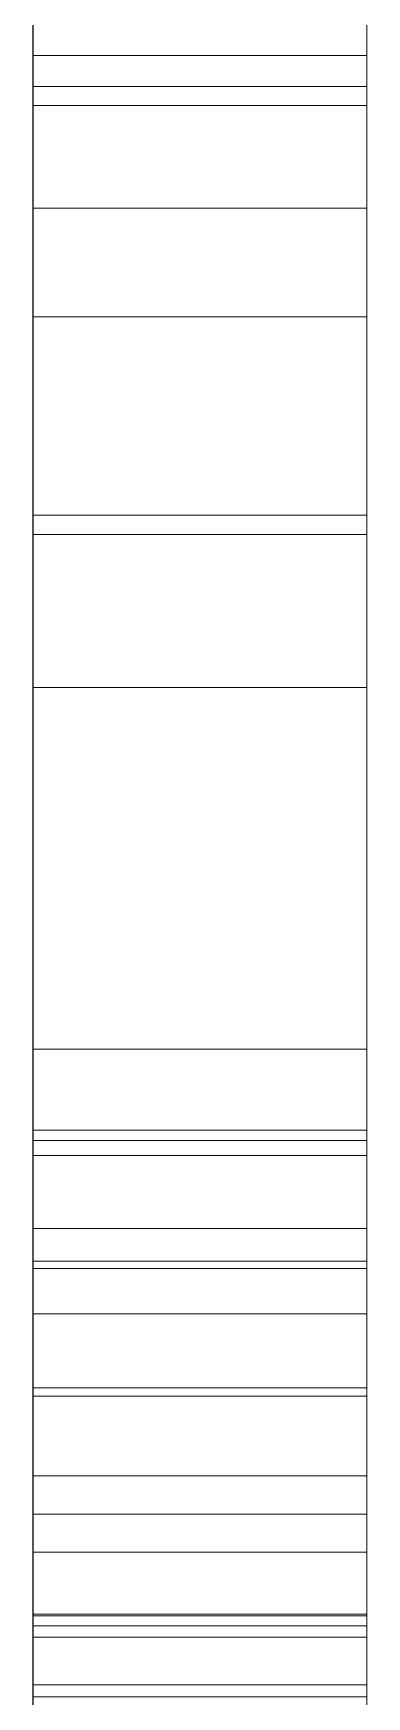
# Model space of a CAD drawing. Header units: millimetres. Extents: x 38 to 970, y 105 to 390.
# Drawn here: x 225 to 225.2, y 131.381 to 132.377 of the extents above; entities that cross this region are included whole.
import ezdxf

# ---------------------------------------------------------------- set-up
doc = ezdxf.new("R2010")
doc.units = ezdxf.units.MM
doc.linetypes.add('WP_HIDDEN', pattern=[2.3, 1.5, -0.8])
doc.layers.add('HIDDEN', color=7, linetype='WP_HIDDEN', lineweight=13)
doc.layers.add('VISIBLE', color=7, linetype='CONTINUOUS', lineweight=25)

msp = doc.modelspace()

# ---------------------------------------------------------------- linework, layer by layer
at = {"layer": 'HIDDEN', "ltscale": 1.428571}
for p, q in [((225, 133.32692), (225, 131.64176)), ((225.2, 131.64176), (225.2, 133.32692)), ((225, 132.75967), (225, 131.43029)), ((225, 132.20709), (225, 132.75967)), ((225.2, 132.75967), (225.2, 132.20709)), ((225.2, 131.43029), (225.2, 132.75967)), ((225, 132.34512), (225, 132.62646)), ((225.2, 132.62646), (225.2, 132.34512)), ((225, 132.27231), (225, 132.56457)), ((225.2, 132.56457), (225.2, 132.27231)), ((225, 132.39173), (225, 132.36374)), ((225.2, 132.36374), (225.2, 132.39173)), ((225, 132.36374), (225, 132.33372)), ((225, 132.36374), (225.2, 132.36374)), ((225.2, 132.33372), (225.2, 132.36374)), ((225, 131.64176), (225, 132.34512)), ((225, 132.34512), (225.2, 132.34512)), ((225.2, 132.34512), (225.2, 131.64176)), ((225, 132.33372), (225, 132.30169)), ((225, 132.33372), (225.2, 132.33372)), ((225.2, 132.30169), (225.2, 132.33372)), ((225, 132.30169), (225, 131.7201)), ((225.2, 131.7201), (225.2, 132.30169)), ((225, 131.42931), (225, 132.27231)), ((225, 132.27231), (225.2, 132.27231)), ((225.2, 132.27231), (225.2, 131.42931)), ((225, 131.98515), (225, 132.20709)), ((225, 132.20709), (225.2, 132.20709)), ((225.2, 132.20709), (225.2, 131.98515)), ((225, 132.08843), (225, 130.40326)), ((225, 131.38796), (225, 132.08843)), ((225, 132.08843), (225.2, 132.08843)), ((225.2, 132.08843), (225.2, 131.38796)), ((225.2, 130.40326), (225.2, 132.08843)), ((225, 132.07682), (225, 130.39166)), ((225, 131.37636), (225, 132.07682)), ((225, 132.07682), (225.2, 132.07682)), ((225.2, 132.07682), (225.2, 131.37636)), ((225.2, 130.39166), (225.2, 132.07682)), ((225, 131.43029), (225, 131.98515)), ((225, 131.98515), (225.2, 131.98515)), ((225.2, 131.98515), (225.2, 131.43029)), ((225, 131.76856), (225, 131.71399)), ((225, 131.7049), (225, 131.76856)), ((225, 131.76856), (225.2, 131.76856)), ((225.2, 131.76856), (225.2, 131.7049)), ((225.2, 131.71399), (225.2, 131.76856)), ((225, 131.7201), (225, 131.42931)), ((225, 131.7201), (225.2, 131.7201)), ((225.2, 131.42931), (225.2, 131.7201)), ((225, 131.71399), (225, 131.66116)), ((225, 131.71399), (225.2, 131.71399)), ((225.2, 131.66116), (225.2, 131.71399)), ((225, 131.6373), (225, 131.7049)), ((225, 131.7049), (225.2, 131.7049)), ((225.2, 131.7049), (225.2, 131.6373)), ((225, 131.66116), (225, 131.61008)), ((225, 131.66116), (225.2, 131.66116)), ((225.2, 131.61008), (225.2, 131.66116)), ((225, 131.64176), (225.2, 131.64176)), ((225, 131.56575), (225, 131.6373)), ((225, 131.6373), (225.2, 131.6373)), ((225.2, 131.6373), (225.2, 131.56575)), ((225, 131.61008), (225, 131.56075)), ((225, 131.61008), (225.2, 131.61008)), ((225.2, 131.56075), (225.2, 131.61008)), ((225, 131.49025), (225, 131.56575)), ((225, 131.56575), (225.2, 131.56575)), ((225, 131.56075), (225, 131.51316)), ((225, 131.56075), (225.2, 131.56075)), ((225.2, 131.56575), (225.2, 131.49025)), ((225.2, 131.51316), (225.2, 131.56075)), ((225, 131.51316), (225, 131.46731)), ((225, 131.51316), (225.2, 131.51316)), ((225.2, 131.46731), (225.2, 131.51316)), ((225, 131.4165), (225, 131.49025)), ((225, 131.49025), (225.2, 131.49025)), ((225.2, 131.49025), (225.2, 131.4165)), ((225, 131.46731), (225, 131.4232)), ((225, 131.46731), (225.2, 131.46731)), ((225.2, 131.4232), (225.2, 131.46731)), ((225, 131.43029), (225.2, 131.43029)), ((225, 131.42931), (225.2, 131.42931)), ((225, 131.4232), (225, 131.38084)), ((225, 131.4232), (225.2, 131.4232)), ((225.2, 131.38084), (225.2, 131.4232)), ((225, 131.35018), (225, 131.4165)), ((225, 131.4165), (225.2, 131.4165)), ((225.2, 131.4165), (225.2, 131.35018)), ((225, 131.10662), (225, 131.38796)), ((225, 131.38796), (225.2, 131.38796)), ((225, 131.38084), (225.2, 131.38084)), ((225.2, 131.38796), (225.2, 131.10662))]:
    msp.add_line(p, q, dxfattribs=at)
at = {"layer": 'VISIBLE'}
msp.add_line((225, 106.42857), (225, 156.42857), dxfattribs=at)

doc.saveas('drawing.dxf')
